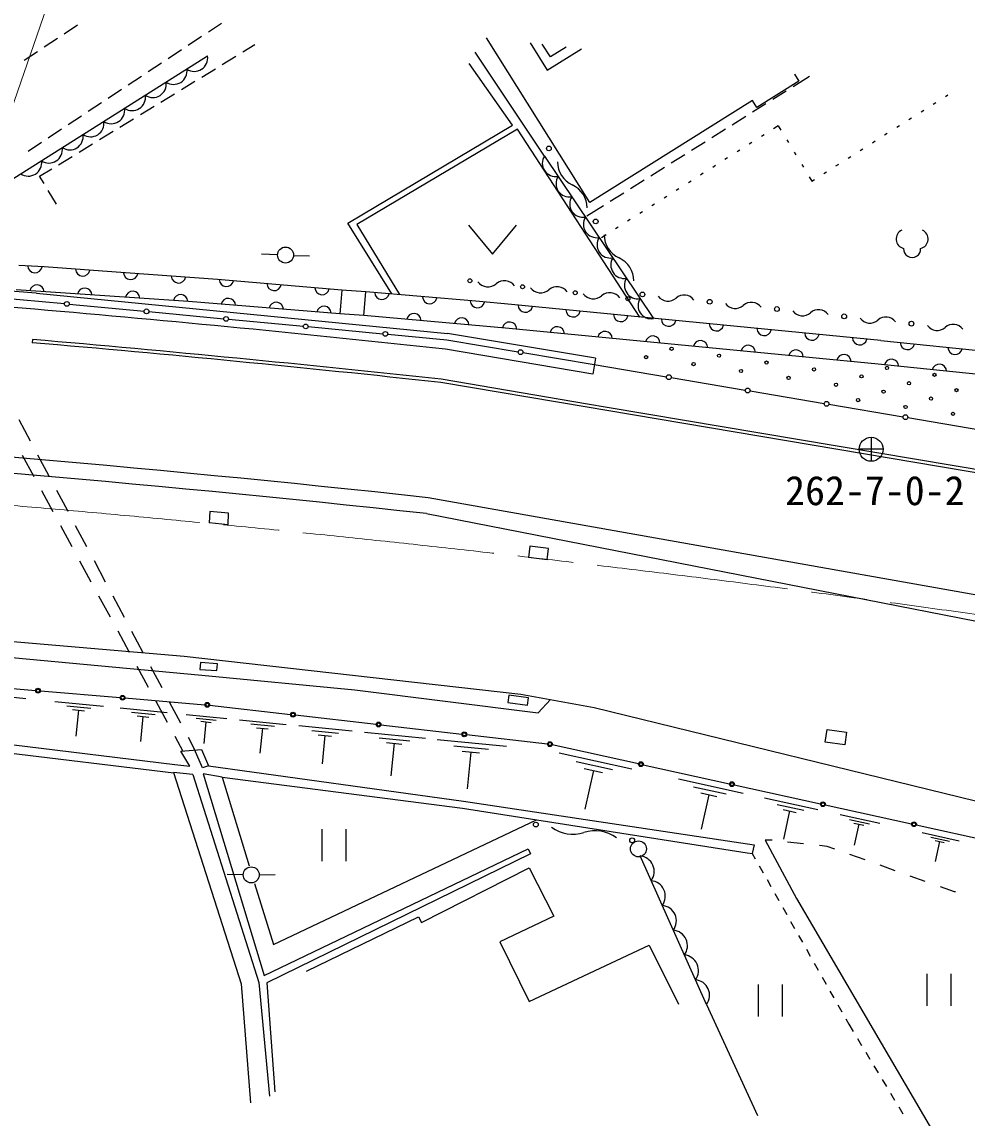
# Model space of a CAD drawing. Units: millimetres, scale not verified. Extents: x 40000 to 680000, y 20000 to 380000.
# Drawn here: x 476334 to 535417, y 240656 to 309220 of the extents above; entities that cross this region are included whole.
import ezdxf
from ezdxf.enums import TextEntityAlignment as Align

# ---------------------------------------------------------------- set-up
doc = ezdxf.new("R2010")
doc.units = ezdxf.units.MM
doc.header["$LTSCALE"] = 1000
doc.linetypes.add('CHAIN', pattern=[18.5, 12, -1.5, 3.5, -1.5])
for name, color, linetype, lineweight in [('M-BGD', 7, 'Continuous', 25), ('M-BMK', 2, 'CHAIN', 13), ('M-BMK-SRVR', 3, 'Continuous', 25), ('M-STR-HTXT', 7, 'Continuous', 13), ('M-STR-STRD', 7, 'Continuous', 25)]:
    doc.layers.add(name, color=color, linetype=linetype, lineweight=lineweight)
doc.styles.add('ＭＳ ゴシック', font='')
doc.styles.get('ＭＳ ゴシック').set_extended_font_data('MS Gothic')

msp = doc.modelspace()

# ---------------------------------------------------------------- linework, layer by layer
at = {"layer": 'M-BGD'}
for p, q in [((478972, 308483), (479806, 309035)), ((488819, 309130), (487986, 308578)), ((477722, 307655), (478556, 308207)), ((487569, 308302), (486735, 307749)), ((511838, 297918), (505366, 308230)), ((508099, 307920), (509178, 306201)), ((476471, 306826), (477305, 307379)), ((486318, 307473), (485484, 306921)), ((490136, 307340), (490892, 307803)), ((508995, 300833), (504677, 307320)), ((509367, 307028), (508865, 307828)), ((509178, 306201), (511306, 307537)), ((510358, 307650), (509367, 307028)), ((471071, 296443), (487942, 307091)), ((485068, 306645), (484234, 306093)), ((488857, 306557), (489710, 307079)), ((507004, 302770), (504296, 306626)), ((483817, 305817), (482983, 305265)), ((487578, 305773), (488431, 306296)), ((524542, 305182), (525576, 305832)), ((524628, 305945), (524628, 305945)), ((524628, 305945), (524894, 305522)), ((486299, 304990), (487151, 305512)), ((524894, 305522), (522268, 303874)), ((482566, 304989), (481733, 304436)), ((485019, 304207), (485872, 304729)), ((523271, 304385), (524118, 304917)), ((534059, 304563), (534217, 304663)), ((481316, 304160), (480482, 303608)), ((483740, 303423), (484593, 303946)), ((522002, 304297), (511838, 297918)), ((522001, 303588), (522848, 304119)), ((522268, 303874), (522002, 304297)), ((533299, 304080), (533468, 304187)), ((480065, 303332), (479231, 302780)), ((482461, 302640), (483314, 303162)), ((520730, 302790), (521577, 303322)), ((531780, 303114), (531949, 303222)), ((532540, 303597), (532708, 303704)), ((478815, 302504), (477981, 301952)), ((481182, 301857), (482034, 302379)), ((496698, 296629), (507004, 302770)), ((507314, 302515), (497277, 296555)), ((514964, 290755), (507314, 302515)), ((519460, 301993), (520307, 302524)), ((523611, 302716), (523321, 302533)), ((523611, 302716), (523779, 302440)), ((531021, 302632), (531189, 302739)), ((518189, 301195), (519036, 301727)), ((522729, 302158), (522560, 302051)), ((524143, 301842), (524247, 301671)), ((529501, 301666), (529670, 301773)), ((530261, 302149), (530430, 302256)), ((477564, 301676), (476730, 301123)), ((479902, 301073), (480755, 301596)), ((521209, 301195), (521040, 301088)), ((521969, 301676), (521800, 301569)), ((524610, 301073), (524714, 300902)), ((528742, 301183), (528911, 301290)), ((478623, 300290), (479476, 300812)), ((508995, 300833), (515817, 290672)), ((516919, 300398), (517766, 300930)), ((520448, 300713), (520280, 300606)), ((527223, 300218), (527392, 300325)), ((527982, 300700), (528151, 300808)), ((477441, 299566), (478197, 300029)), ((515648, 299601), (516495, 300132)), ((518928, 299750), (518759, 299643)), ((519688, 300231), (519519, 300124)), ((525078, 300304), (525182, 300133)), ((526463, 299735), (526632, 299842)), ((477720, 299110), (477441, 299566)), ((514378, 298803), (515225, 299335)), ((518168, 299268), (517999, 299161)), ((525546, 299535), (525714, 299258)), ((525714, 299258), (525873, 299359)), ((478504, 297831), (477981, 298684)), ((513107, 298006), (513954, 298537)), ((516647, 298305), (516478, 298198)), ((517407, 298786), (517238, 298679)), ((511649, 297091), (512684, 297740)), ((515887, 297823), (515718, 297716)), ((515127, 297341), (514958, 297234)), ((499448, 292217), (496698, 296629)), ((497277, 296555), (499939, 292170)), ((504248, 296499), (505748, 294699)), ((505748, 294699), (507248, 296499)), ((513606, 296378), (513437, 296271)), ((514366, 296860), (514197, 296753)), ((512846, 295896), (512556, 295712)), ((492313, 294661), (491314, 294703)), ((493312, 294620), (494312, 294580)), ((477728, 293900), (476144, 293989)), ((481376, 293629), (477728, 293900)), ((488555, 293114), (481376, 293629)), ((496338, 292451), (488555, 293114)), ((486742, 291737), (475978, 292460)), ((477234, 292245), (502946, 289739)), ((496338, 292451), (496248, 291434)), ((497838, 292337), (496338, 292451)), ((497707, 290861), (497838, 292337)), ((504714, 291744), (497838, 292337)), ((474312, 292039), (478991, 291598)), ((479290, 291570), (483969, 291128)), ((496217, 290953), (486742, 291737)), ((496248, 291434), (496217, 290953)), ((506941, 291538), (504714, 291744)), ((530029, 289286), (506941, 291538)), ((484268, 291100), (488947, 290658)), ((497707, 290861), (496217, 290953)), ((506783, 290054), (497707, 290861)), ((489246, 290630), (493925, 290189)), ((494224, 290160), (498903, 289719)), ((525540, 288226), (506783, 290054)), ((499202, 289691), (502898, 289342)), ((502898, 289342), (507358, 288588)), ((512180, 288179), (502946, 289739)), ((512013, 287193), (502808, 288748)), ((530029, 289286), (540844, 288202)), ((507654, 288538), (512113, 287785)), ((512180, 288179), (512013, 287193)), ((529865, 287810), (525540, 288226)), ((512113, 287785), (516625, 287023)), ((544599, 286284), (529865, 287810)), ((516921, 286973), (521556, 286190)), ((521851, 286140), (526486, 285358)), ((526782, 285308), (531416, 284525)), ((476138, 284350), (476843, 283026)), ((531712, 284475), (536346, 283692)), ((476354, 282111), (477070, 280792)), ((477313, 282144), (478018, 280820)), ((477547, 279914), (478263, 278595)), ((478488, 279937), (479194, 278613)), ((488073, 278602), (488047, 277880)), ((489241, 278486), (488073, 278602)), ((489226, 277764), (489241, 278486)), ((478740, 277717), (479456, 276398)), ((479664, 277731), (480369, 276407)), ((489226, 277764), (488047, 277880)), ((508074, 276428), (507992, 275714)), ((509243, 276293), (508074, 276428)), ((509160, 275582), (507992, 275714)), ((509160, 275582), (509243, 276293)), ((479933, 275520), (480649, 274201)), ((480839, 275524), (481544, 274200)), ((481126, 273323), (481841, 272004)), ((482014, 273318), (482720, 271994)), ((482319, 271126), (483034, 269807)), ((483190, 271111), (483895, 269787)), ((483512, 268929), (484227, 267610)), ((484365, 268905), (485070, 267581)), ((487490, 269154), (487458, 268721)), ((488553, 269075), (487490, 269154)), ((488521, 268643), (488553, 269075)), ((487458, 268721), (488521, 268643)), ((472192, 267824), (477185, 267404)), ((473423, 267216), (476574, 266902)), ((477484, 267379), (482477, 266960)), ((478392, 266722), (481426, 266420)), ((482776, 266935), (487769, 266515)), ((484705, 266732), (485420, 265413)), ((506762, 267110), (506699, 266650)), ((508009, 266939), (506762, 267110)), ((507946, 266480), (508009, 266939)), ((479131, 266444), (480647, 266293)), ((479490, 266204), (480248, 266129)), ((479869, 266166), (479708, 264549)), ((482469, 266316), (485406, 266024)), ((483184, 266048), (484652, 265902)), ((485540, 266698), (486246, 265374)), ((488067, 266486), (493124, 265906)), ((506699, 266650), (507946, 266480)), ((463619, 265487), (485886, 262777)), ((483532, 265815), (484266, 265742)), ((483899, 265779), (483743, 264213)), ((486600, 265906), (489138, 265653)), ((487218, 265673), (488486, 265547)), ((487518, 265473), (488153, 265410)), ((487835, 265441), (487701, 264088)), ((489942, 265573), (492860, 265283)), ((493422, 265872), (498479, 265292)), ((463565, 264951), (485821, 262243)), ((490652, 265306), (492112, 265161)), ((490998, 265076), (491727, 265003)), ((491363, 265039), (491208, 263483)), ((493644, 265205), (496985, 264873)), ((494457, 264900), (496128, 264734)), ((497746, 264798), (501554, 264419)), ((498777, 265258), (503834, 264678)), ((526552, 264173), (526663, 264959)), ((526663, 264959), (527885, 264787)), ((527885, 264787), (527774, 264001)), ((485898, 264535), (486399, 263612)), ((486716, 264492), (487127, 263719)), ((494853, 264636), (495688, 264553)), ((495270, 264594), (495093, 262812)), ((498673, 264449), (500577, 264260)), ((499124, 264148), (500076, 264053)), ((499600, 264101), (499398, 262070)), ((502290, 264346), (506616, 263916)), ((504133, 264644), (509190, 264064)), ((509485, 264015), (514882, 262827)), ((527774, 264001), (526552, 264173)), ((486271, 263601), (487550, 263709)), ((486837, 262665), (486271, 263601)), ((487619, 262558), (487127, 263719)), ((487550, 263709), (488003, 262693)), ((503343, 263950), (505506, 263735)), ((503855, 263608), (504937, 263500)), ((504396, 263554), (504167, 261247)), ((509914, 263511), (514462, 262509)), ((485886, 262777), (486837, 262665)), ((488003, 262693), (487619, 262558)), ((488003, 262693), (503938, 260482)), ((510984, 262957), (513258, 262457)), ((515175, 262762), (520571, 261573)), ((487025, 262148), (485801, 262269)), ((485801, 262269), (490035, 249061)), ((487025, 262148), (491135, 249146)), ((487664, 262185), (491474, 249569)), ((488860, 261982), (487664, 262185)), ((488860, 261982), (503875, 260049)), ((488860, 261982), (490543, 256427)), ((511486, 262529), (512623, 262279)), ((512055, 262404), (511520, 259979)), ((517372, 261869), (521422, 260976)), ((518325, 261375), (520350, 260929)), ((520864, 261509), (526261, 260320)), ((518772, 260994), (519784, 260771)), ((519278, 260882), (518802, 258722)), ((522762, 260681), (526087, 259949)), ((503875, 260049), (521664, 257244)), ((503938, 260482), (522105, 257747)), ((523544, 260277), (525207, 259911)), ((523911, 259963), (524742, 259780)), ((524327, 259872), (523936, 258098)), ((526554, 260256), (531951, 259067)), ((492067, 251517), (508508, 259318)), ((527489, 259640), (529964, 259095)), ((528071, 259339), (529309, 259066)), ((495085, 258721), (495085, 256721)), ((496585, 258721), (496585, 256721)), ((528344, 259106), (528963, 258970)), ((528654, 259038), (528363, 257717)), ((532244, 259003), (537640, 257814)), ((532614, 258512), (534929, 258002)), ((523224, 258036), (522801, 258036)), ((522801, 258036), (524748, 254395)), ((525192, 257813), (524198, 257925)), ((533159, 258230), (534316, 257975)), ((533414, 258012), (533993, 257884)), ((533704, 257948), (533432, 256714)), ((491474, 249569), (507974, 257496)), ((508131, 257178), (491648, 249121)), ((507974, 257496), (508131, 257178)), ((521664, 257244), (521987, 257209)), ((522105, 257747), (521987, 257209)), ((521987, 257209), (522175, 256876)), ((526670, 257645), (526186, 257700)), ((527153, 257473), (526670, 257645)), ((529037, 256802), (528095, 257137)), ((519124, 247758), (514976, 257053)), ((522421, 256440), (522667, 256005)), ((530921, 256130), (529979, 256466)), ((490169, 255875), (489169, 255887)), ((491169, 255878), (492169, 255897)), ((501313, 252891), (508050, 256299)), ((508050, 256299), (509593, 253295)), ((532805, 255459), (531863, 255795)), ((490881, 255327), (492067, 251517)), ((522913, 255570), (523159, 255134)), ((534640, 254805), (533747, 255124)), ((523405, 254699), (523651, 254264)), ((524748, 254395), (534569, 237631)), ((534692, 254799), (534640, 254805)), ((523897, 253828), (524143, 253393)), ((494117, 249848), (501116, 253254)), ((501116, 253254), (501313, 252891)), ((509593, 253295), (506206, 251686)), ((524389, 252958), (524635, 252522)), ((506206, 251686), (508039, 247945)), ((524881, 252087), (525127, 251652)), ((508039, 247945), (515552, 251467)), ((515552, 251467), (517382, 247791)), ((525373, 251216), (525619, 250781)), ((525864, 250346), (526110, 249910)), ((532896, 249679), (532896, 247679)), ((534396, 249679), (534396, 247679)), ((490035, 249061), (490627, 241611)), ((491135, 249146), (491813, 242034)), ((491648, 249121), (492151, 242288)), ((522360, 249007), (522360, 247007)), ((523860, 249007), (523860, 247007)), ((526356, 249475), (526602, 249040)), ((526848, 248604), (527094, 248169)), ((519124, 247758), (522320, 240828)), ((527340, 247734), (527586, 247298)), ((527832, 246863), (528020, 246530)), ((528020, 246530), (528303, 246062)), ((528562, 245634), (528820, 245206)), ((529079, 244778), (529338, 244350)), ((529596, 243922), (529855, 243494)), ((530114, 243066), (530372, 242638)), ((530631, 242211), (530889, 241783)), ((531148, 241355), (531407, 240927))]:
    msp.add_line(p, q, dxfattribs=at)
for centre, radius in [((509277, 301309), 150), ((512200, 296742), 150), ((492813, 294640), 500), ((504335, 293027), 125), ((507628, 292653), 125), ((510922, 292280), 125), ((515122, 292176), 150), ((515122, 292176), 150), ((479141, 291584), 150), ((514215, 291906), 125), ((519327, 291718), 150), ((523531, 291260), 150), ((484119, 291114), 150), ((489097, 290644), 150), ((527736, 290803), 150), ((494074, 290174), 150), ((531940, 290345), 150), ((499052, 289705), 150), ((507506, 288563), 150), ((516944, 288776), 100), ((515352, 288249), 100), ((519913, 288345), 100), ((522881, 287914), 100), ((518320, 287818), 100), ((521289, 287387), 100), ((525850, 287483), 100), ((530411, 287578), 100), ((516773, 286998), 150), ((524258, 286956), 100), ((527227, 286525), 100), ((528819, 287052), 100), ((531788, 286620), 100), ((533380, 287147), 100), ((521703, 286165), 150), ((530196, 286094), 100), ((534757, 286189), 100), ((526634, 285333), 150), ((528604, 285567), 100), ((531573, 285136), 100), ((533165, 285663), 100), ((531564, 284500), 150), ((534541, 284705), 100), ((477335, 267392), 150), ((477335, 267392), 120), ((477335, 267392), 100), ((477335, 267392), 100), ((477335, 267392), 100), ((477335, 267392), 100), ((482626, 266947), 150), ((482626, 266947), 120), ((482626, 266947), 100), ((482626, 266947), 100), ((482626, 266947), 100), ((482626, 266947), 100), ((487918, 266503), 150), ((487918, 266503), 120), ((487918, 266503), 100), ((487918, 266503), 100), ((487918, 266503), 100), ((487918, 266503), 100), ((493273, 265889), 150), ((493273, 265889), 120), ((493273, 265889), 100), ((493273, 265889), 100), ((493273, 265889), 100), ((493273, 265889), 100), ((498628, 265275), 150), ((498628, 265275), 120), ((498628, 265275), 100), ((498628, 265275), 100), ((498628, 265275), 100), ((498628, 265275), 100), ((503983, 264661), 150), ((503983, 264661), 120), ((503983, 264661), 100), ((503983, 264661), 100), ((503983, 264661), 100), ((503983, 264661), 100), ((509339, 264047), 150), ((509339, 264047), 120), ((509339, 264047), 100), ((509339, 264047), 100), ((509339, 264047), 100), ((509339, 264047), 100), ((515028, 262794), 150), ((515028, 262794), 120), ((515028, 262794), 100), ((515028, 262794), 100), ((515028, 262794), 100), ((515028, 262794), 100), ((520718, 261541), 150), ((520718, 261541), 120), ((520718, 261541), 100), ((520718, 261541), 100), ((520718, 261541), 100), ((520718, 261541), 100), ((526407, 260288), 150), ((526407, 260288), 120), ((526407, 260288), 100), ((526407, 260288), 100), ((526407, 260288), 100), ((526407, 260288), 100), ((532097, 259035), 150), ((508457, 259015), 150), ((532097, 259035), 120), ((532097, 259035), 100), ((532097, 259035), 100), ((532097, 259035), 100), ((532097, 259035), 100), ((514480, 258031), 150), ((514876, 257495), 500), ((490669, 255869), 500)]:
    msp.add_circle(centre, radius, dxfattribs=at)
for centre, radius, start, end in [((487112, 306968), 839, 236.07908, 8.43522), ((485814, 306149), 839, 236.07908, 8.43522), ((484517, 305330), 839, 236.07908, 8.43522), ((483219, 304511), 839, 236.07908, 8.43522), ((481921, 303692), 839, 236.07908, 8.43522), ((480623, 302873), 839, 236.07908, 8.43522), ((479325, 302053), 839, 236.07908, 8.43522), ((478028, 301234), 839, 236.07908, 8.43522), ((476730, 300415), 839, 236.07908, 8.43522), ((509704, 300385), 839, 147.69897, 280.05686), ((511405, 300468), 1589, 180.03788, 245.2006), ((510559, 299111), 839, 147.69897, 280.05686), ((510072, 297584), 1589, 0.03788, 65.2006), ((511415, 297837), 839, 147.69897, 280.05686), ((512270, 296563), 839, 147.69897, 280.05686), ((513125, 295288), 839, 147.69897, 280.05686), ((514327, 295901), 1589, 180.03788, 245.2006), ((531581, 295640), 599, 113.44836, 257.2818), ((532384, 295640), 599, 282.7182, 66.55164), ((381112, -826985), 1123350, 85.09139, 87.28307), ((531982, 295024), 534, 176.52859, 3.47141), ((513981, 294014), 839, 147.69897, 280.05686), ((512995, 293017), 1589, 0.03788, 65.2006), ((381112, -826985), 1122350, 85.09139, 87.28307), ((477145, 293986), 453, 183.52779, 350.06195), ((480139, 293774), 453, 182.47743, 349.01159), ((483131, 293556), 453, 182.6373, 349.17146), ((477268, 292320), 453, 2.89117, 169.42533), ((486123, 293342), 453, 182.6373, 349.17146), ((489116, 293120), 453, 181.85727, 348.39142), ((492105, 292865), 453, 181.85727, 348.39142), ((505468, 293447), 795, 216.79469, 310.25635), ((506495, 292234), 795, 36.79469, 130.25635), ((514836, 292740), 839, 147.69897, 280.05686), ((480261, 292119), 453, 2.89117, 169.42533), ((483254, 291918), 453, 2.89117, 169.42533), ((486247, 291717), 453, 2.89117, 169.42533), ((495094, 292610), 453, 181.85727, 348.39142), ((498839, 292304), 453, 181.80356, 348.33772), ((508761, 293073), 795, 216.79469, 310.25635), ((509789, 291860), 795, 36.79469, 130.25635), ((512055, 292699), 795, 216.79469, 310.25635), ((513082, 291486), 795, 36.79469, 130.25635), ((517725, 291393), 746, 35.4669, 132.10737), ((489237, 291477), 453, 2.00288, 168.53703), ((492227, 291230), 453, 2.00288, 168.53703), ((495216, 290982), 453, 2.00288, 168.53703), ((501828, 292046), 453, 181.80356, 348.33772), ((504817, 291788), 453, 181.45165, 347.98581), ((507804, 291507), 453, 181.16049, 347.69465), ((515657, 291466), 810, 146.3403, 281.41553), ((516724, 292500), 746, 215.4669, 312.10737), ((520929, 292043), 746, 215.4669, 312.10737), ((521929, 290936), 746, 35.4669, 132.10737), ((381112, -826985), 1122350, 83.77519, 85.09139), ((500835, 290530), 453, 1.6493, 168.18345), ((503823, 290264), 453, 1.6493, 168.18345), ((510790, 291216), 453, 181.16049, 347.69465), ((513775, 290925), 453, 181.16049, 347.69465), ((525133, 291585), 746, 215.4669, 312.10737), ((526134, 290478), 746, 35.4669, 132.10737), ((530338, 290020), 746, 35.4669, 132.10737), ((506811, 289998), 453, 1.16703, 167.70118), ((509797, 289707), 453, 1.16703, 167.70118), ((516761, 290633), 453, 181.16049, 347.69465), ((519747, 290342), 453, 181.16049, 347.69465), ((522733, 290051), 453, 181.16049, 347.69465), ((529337, 291127), 746, 215.4669, 312.10737), ((533542, 290670), 746, 215.4669, 312.10737), ((534543, 289562), 746, 35.4669, 132.10737), ((512783, 289416), 453, 1.16703, 167.70118), ((515768, 289125), 453, 1.16703, 167.70118), ((525719, 289760), 453, 181.16049, 347.69465), ((528705, 289468), 453, 181.16049, 347.69465), ((518754, 288834), 453, 1.16703, 167.70118), ((521740, 288543), 453, 1.16703, 167.70118), ((524726, 288252), 453, 1.16703, 167.70118), ((531690, 289173), 453, 181.00965, 347.5438), ((534675, 288873), 453, 181.00965, 347.5438), ((527712, 287964), 453, 1.23554, 167.76969), ((530697, 287670), 453, 0.81858, 167.35273), ((533681, 287361), 453, 0.81858, 167.35273), ((510775, 260641), 2229, 233.32069, 288.11922), ((512162, 256405), 2229, 53.32069, 108.11922), ((514893, 256087), 970, 323.01267, 85.08103), ((515584, 254538), 970, 323.01267, 85.08103), ((516276, 252989), 970, 323.01267, 85.08103), ((516967, 251440), 970, 323.01267, 85.08103), ((517658, 249890), 970, 323.01267, 85.08103), ((518349, 248341), 970, 323.01267, 85.08103)]:
    msp.add_arc(centre, radius, start, end, dxfattribs=at)
at = {"layer": 'M-BMK'}
msp.add_arc((381111, -826997), 1110012, 81.63871, 85.4996, dxfattribs=at)
at = {"layer": 'M-BMK-SRVR'}
for p, q in [((529419, 283239), (529419, 281739)), ((530169, 282489), (528669, 282489))]:
    msp.add_line(p, q, dxfattribs=at)
msp.add_circle((529419, 282489), 750, dxfattribs=at)
at = {"layer": 'M-STR-HTXT'}
msp.add_line((471503, 291719), (492082, 351195), dxfattribs=at)
at = {"layer": 'M-STR-STRD'}
for p, q in [((476985, 289356), (476968, 289157)), ((511663, 285123), (502520, 286667)), ((511697, 285320), (502547, 286865)), ((512929, 285112), (511697, 285320)), ((512896, 284915), (511663, 285123)), ((548109, 278968), (512896, 284915)), ((543721, 279911), (512929, 285112)), ((542674, 272171), (501734, 279460)), ((501625, 278465), (542410, 270485)), ((465727, 271311), (486468, 269557)), ((471060, 269907), (487588, 268354)), ((486468, 269557), (507532, 267181)), ((487588, 268354), (497147, 267434)), ((497147, 267434), (508608, 266005)), ((507532, 267181), (512106, 266332)), ((508608, 266005), (509386, 266837)), ((512106, 266332), (537199, 260199))]:
    msp.add_line(p, q, dxfattribs=at)
for radius, start, end in [(1120450, 83.77804, 85.09139), (1120250, 83.77834, 85.09139), (1113000, 83.77834, 89.32119), (1112000, 83.77834, 89.32098)]:
    msp.add_arc((381112, -826985), radius, start, end, dxfattribs=at)

# ---------------------------------------------------------------- texts
at = {"layer": 'M-BMK-SRVR', "style": 'ＭＳ ゴシック'}
msp.add_text('262-7-0-2', height=1833, dxfattribs=at).set_placement((524041, 278444), align=Align.BOTTOM_LEFT)

doc.saveas('drawing.dxf')
